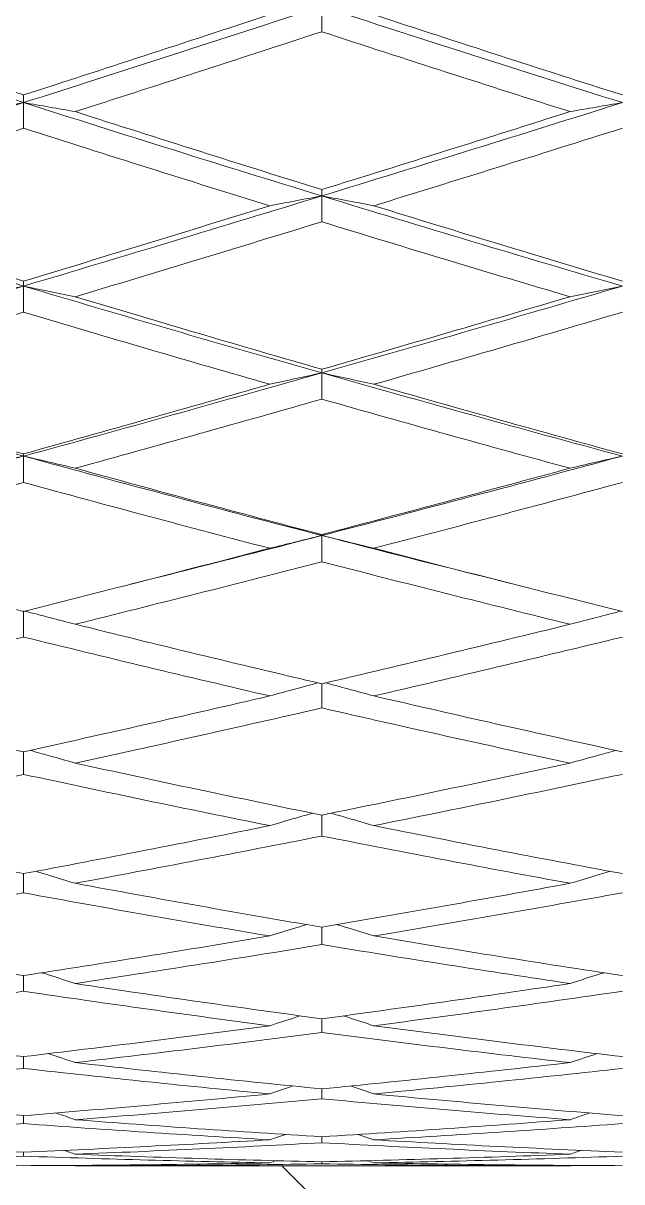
# Model space of a CAD drawing. Extents: x 6453 to 7582, y 0 to 827.
# Drawn here: x 6864.14 to 6869.11, y 199.63 to 209.25 of the extents above; entities that cross this region are included whole.
import ezdxf

# ---------------------------------------------------------------- set-up
doc = ezdxf.new("R2010")
doc.units = 0
doc.header["$LTSCALE"] = 30
doc.header["$MEASUREMENT"] = 0
doc.layers.add('1', color=7, linetype='CONTINUOUS')

msp = doc.modelspace()

# ---------------------------------------------------------------- linework, layer by layer
at = {"layer": '1', "color": 7, "linetype": 'Continuous', "lineweight": 18}
for p, q in [((6864.572, 199.7633), (6868.6791, 199.7633)), ((6877.1342, 188.9152), (6866.2861, 199.7633))]:
    msp.add_line(p, q, dxfattribs=at)
at = {"layer": '1', "color": 7, "linetype": 'Continuous', "lineweight": 13}
for radius, start, end in [(32.4724, 246.41495, 19.55213), (32.3705, 246.42722, 19.6171), (31.7909, 246.42722, 20.09733)]:
    msp.add_arc((6858.0424, 188.9152), radius, start, end, dxfattribs=at)
at = {"layer": '1', "color": 7, "linetype": 'Continuous', "lineweight": 18}
for points, degree in [([(6864.143, 208.5883), (6863.3222, 208.8505), (6862.5059, 209.1167), (6861.6953, 209.3865)], 3), ([(6866.6181, 209.3866), (6865.7892, 209.1168), (6864.9639, 208.8505), (6864.143, 208.5883)], 3), ([(6866.6181, 209.1768), (6866.6181, 209.2118), (6866.6181, 209.2817), (6866.6181, 209.3516), (6866.6181, 209.3866)], 3), ([(6869.1138, 208.5883), (6868.2792, 208.8505), (6867.4469, 209.1167), (6866.6181, 209.3866)], 3), ([(6862.1196, 209.3184), (6862.4625, 209.2036), (6863.1427, 208.9776), (6863.8115, 208.7592), (6864.143, 208.6518)], 3), ([(6864.143, 208.6518), (6864.4692, 208.7574), (6865.1359, 208.9741), (6865.8312, 209.2018), (6866.186, 209.3184)], 3), ([(6867.0506, 209.3184), (6867.4019, 209.2032), (6868.0971, 208.9769), (6868.7774, 208.7586), (6869.1138, 208.6515)], 3), ([(6866.6181, 209.1768), (6866.2632, 209.0609), (6865.5674, 208.8343), (6864.8991, 208.6185), (6864.5719, 208.5133)], 3), ([(6868.6791, 208.5133), (6868.3428, 208.62), (6867.663, 208.8372), (6866.9688, 209.0623), (6866.6181, 209.1768)], 3), ([(6864.143, 208.6518), (6864.143, 208.6411), (6864.143, 208.62), (6864.143, 208.5988), (6864.143, 208.5883)], 3), ([(6864.143, 208.5883), (6863.3222, 208.326), (6862.5059, 208.0678), (6861.6953, 207.8138)], 3), ([(6864.143, 208.5883), (6864.0712, 208.5759), (6863.928, 208.5509), (6863.7857, 208.5259), (6863.7147, 208.5133)], 3), ([(6864.143, 208.3755), (6864.143, 208.411), (6864.143, 208.4819), (6864.143, 208.5528), (6864.143, 208.5883)], 3), ([(6866.6181, 207.8138), (6865.7892, 208.0678), (6864.9639, 208.3261), (6864.143, 208.5883)], 3), ([(6864.143, 208.5883), (6864.2149, 208.5759), (6864.3584, 208.5509), (6864.5009, 208.5258), (6864.5719, 208.5133)], 3), ([(6864.5719, 208.5133), (6864.9195, 208.4015), (6865.608, 208.1819), (6866.2836, 207.9701), (6866.6181, 207.8661)], 3), ([(6869.1138, 208.5883), (6868.2792, 208.326), (6867.4469, 208.0678), (6866.6181, 207.8138)], 3), ([(6866.6181, 207.8661), (6866.9645, 207.9737), (6867.6544, 208.1893), (6868.3385, 208.4052), (6868.6791, 208.5133)], 3), ([(6869.1138, 208.5883), (6869.0408, 208.5758), (6868.8955, 208.5509), (6868.7511, 208.5258), (6868.6791, 208.5133)], 3), ([(6864.143, 208.3755), (6863.7964, 208.2644), (6863.1125, 208.0461), (6862.4474, 207.8355), (6862.1196, 207.7321)], 3), ([(6866.186, 207.7321), (6865.8553, 207.8344), (6865.1841, 208.0439), (6864.4933, 208.2633), (6864.143, 208.3755)], 3), ([(6869.1138, 208.3758), (6868.7641, 208.2656), (6868.0706, 208.0481), (6867.3887, 207.8365), (6867.0506, 207.7321)], 3), ([(6866.6181, 207.8661), (6866.6181, 207.8573), (6866.6181, 207.8399), (6866.6181, 207.8225), (6866.6181, 207.8138)], 3), ([(6864.143, 207.0652), (6863.3222, 207.3102), (6862.5059, 207.5598), (6861.6953, 207.8138)], 3), ([(6866.6181, 207.8138), (6865.7892, 207.5599), (6864.9639, 207.3102), (6864.143, 207.0652)], 3), ([(6866.6181, 207.8138), (6866.5456, 207.8003), (6866.4011, 207.7731), (6866.2576, 207.7458), (6866.186, 207.7321)], 3), ([(6866.6181, 207.5989), (6866.6181, 207.6347), (6866.6181, 207.7064), (6866.6181, 207.778), (6866.6181, 207.8138)], 3), ([(6869.1138, 207.0652), (6868.2792, 207.3102), (6867.4469, 207.5598), (6866.6181, 207.8138)], 3), ([(6866.6181, 207.8138), (6866.6906, 207.8003), (6866.8352, 207.7731), (6866.9789, 207.7458), (6867.0506, 207.7321)], 3), ([(6862.1196, 207.7321), (6862.4669, 207.6226), (6863.1515, 207.4089), (6863.8159, 207.2056), (6864.143, 207.1065)], 3), ([(6864.143, 207.1065), (6864.4856, 207.2103), (6865.1687, 207.4184), (6865.8476, 207.6274), (6866.186, 207.7321)], 3), ([(6867.0506, 207.7321), (6867.4019, 207.6237), (6868.097, 207.411), (6868.7773, 207.2065), (6869.1138, 207.1062)], 3), ([(6866.6181, 207.5989), (6866.27, 207.4919), (6865.5808, 207.2813), (6864.9059, 207.0774), (6864.5719, 206.977)], 3), ([(6868.6791, 206.977), (6868.3455, 207.0759), (6867.6684, 207.2783), (6866.9715, 207.4903), (6866.6181, 207.5989)], 3), ([(6864.143, 207.1065), (6864.143, 207.0996), (6864.143, 207.0858), (6864.143, 207.0721), (6864.143, 207.0652)], 3), ([(6864.143, 207.0652), (6863.3222, 206.8202), (6862.5059, 206.5799), (6861.6953, 206.3446)], 3), ([(6864.143, 207.0652), (6864.0712, 207.0506), (6863.928, 207.0213), (6863.7857, 206.9918), (6863.7147, 206.977)], 3), ([(6864.143, 206.8484), (6864.143, 206.8846), (6864.143, 206.9568), (6864.143, 207.0291), (6864.143, 207.0652)], 3), ([(6866.6181, 206.3446), (6865.7892, 206.5799), (6864.9639, 206.8202), (6864.143, 207.0652)], 3), ([(6864.143, 207.0652), (6864.2149, 207.0506), (6864.3584, 207.0213), (6864.5009, 206.9918), (6864.5719, 206.977)], 3), ([(6864.5719, 206.977), (6864.9238, 206.8713), (6865.6167, 206.6653), (6866.2879, 206.4697), (6866.6181, 206.3744)], 3), ([(6869.1138, 207.0652), (6868.2792, 206.8202), (6867.4469, 206.5799), (6866.6181, 206.3446)], 3), ([(6866.6181, 206.3744), (6866.9688, 206.4756), (6867.6631, 206.6773), (6868.3429, 206.8774), (6868.6791, 206.977)], 3), ([(6869.1138, 207.0652), (6869.0408, 207.0506), (6868.8955, 207.0213), (6868.7511, 206.9918), (6868.6791, 206.977)], 3), ([(6864.143, 206.8484), (6863.7978, 206.7452), (6863.1153, 206.5423), (6862.4488, 206.3464), (6862.1196, 206.2502)], 3), ([(6866.186, 206.2502), (6865.8548, 206.3452), (6865.183, 206.5397), (6864.4928, 206.7439), (6864.143, 206.8484)], 3), ([(6869.1138, 206.8487), (6868.7772, 206.7497), (6868.0968, 206.5509), (6867.4018, 206.3506), (6867.0506, 206.2502)], 3), ([(6864.143, 205.6539), (6863.3222, 205.8789), (6862.5059, 206.1092), (6861.6953, 206.3446)], 3), ([(6866.6181, 206.3446), (6865.7892, 206.1093), (6864.9639, 205.8789), (6864.143, 205.6539)], 3), ([(6866.6181, 206.3446), (6866.5456, 206.3289), (6866.4011, 206.2976), (6866.2576, 206.266), (6866.186, 206.2502)], 3), ([(6866.6181, 206.3744), (6866.6181, 206.3694), (6866.6181, 206.3594), (6866.6181, 206.3495), (6866.6181, 206.3446)], 3), ([(6866.6181, 206.1268), (6866.6181, 206.1631), (6866.6181, 206.2357), (6866.6181, 206.3083), (6866.6181, 206.3446)], 3), ([(6869.1138, 205.6539), (6868.2792, 205.8789), (6867.4469, 206.1093), (6866.6181, 206.3446)], 3), ([(6866.6181, 206.3446), (6866.6906, 206.3289), (6866.8352, 206.2975), (6866.9789, 206.266), (6867.0506, 206.2502)], 3), ([(6862.1196, 206.2502), (6862.4474, 206.1544), (6863.1125, 205.9622), (6863.7964, 205.7692), (6864.143, 205.6725)], 3), ([(6864.143, 205.6725), (6864.4901, 205.7692), (6865.1776, 205.9623), (6865.8521, 206.1544), (6866.186, 206.2502)], 3), ([(6867.0506, 206.2502), (6867.4051, 206.1488), (6868.1035, 205.9512), (6868.7806, 205.7636), (6869.1138, 205.6722)], 3), ([(6866.6181, 206.1268), (6866.2838, 206.0318), (6865.6084, 205.8411), (6864.9197, 205.6495), (6864.5719, 205.5535)], 3), ([(6868.6791, 205.5535), (6868.345, 205.6444), (6867.6674, 205.8308), (6866.971, 206.0265), (6866.6181, 206.1268)], 3), ([(6864.143, 205.6539), (6863.3222, 205.4288), (6862.5059, 205.2091), (6861.6953, 204.995)], 3), ([(6864.143, 205.6539), (6864.0712, 205.6372), (6863.928, 205.6039), (6863.7857, 205.5703), (6863.7147, 205.5535)], 3), ([(6864.143, 205.6725), (6864.143, 205.6694), (6864.143, 205.6631), (6864.143, 205.6569), (6864.143, 205.6539)], 3), ([(6864.143, 205.4355), (6864.143, 205.4719), (6864.143, 205.5447), (6864.143, 205.6175), (6864.143, 205.6539)], 3), ([(6866.6181, 204.995), (6865.7892, 205.2091), (6864.9639, 205.4289), (6864.143, 205.6539)], 3), ([(6864.143, 205.6539), (6864.2149, 205.6372), (6864.3584, 205.6038), (6864.5009, 205.5703), (6864.5719, 205.5535)], 3), ([(6869.1138, 205.6539), (6868.2792, 205.4288), (6867.4469, 205.2091), (6866.6181, 204.995)], 3), ([(6869.1138, 205.6539), (6869.0408, 205.6372), (6868.8955, 205.6039), (6868.7511, 205.5703), (6868.6791, 205.5535)], 3), ([(6864.5719, 205.5535), (6864.9043, 205.4617), (6865.5778, 205.278), (6866.2684, 205.094), (6866.6181, 205.0021)], 3), ([(6866.6181, 205.0021), (6866.9688, 205.0943), (6867.6631, 205.2785), (6868.3429, 205.462), (6868.6791, 205.5535)], 3), ([(6864.143, 205.4355), (6863.8117, 205.3446), (6863.1432, 205.1626), (6862.4627, 204.9802), (6862.1196, 204.8889)], 3), ([(6866.186, 204.8889), (6865.8542, 204.9755), (6865.1818, 205.153), (6864.4922, 205.3397), (6864.143, 205.4355)], 3), ([(6869.1138, 205.4357), (6868.7675, 205.3423), (6868.0774, 205.1578), (6867.3921, 204.9778), (6867.0506, 204.8889)], 3), ([(6866.6181, 204.995), (6866.1234, 204.8672), (6865.6299, 204.7414), (6865.1379, 204.6177)], 3), ([(6866.6181, 204.995), (6866.5456, 204.9774), (6866.4011, 204.9421), (6866.2576, 204.9067), (6866.186, 204.8889)], 3), ([(6866.6181, 205.0021), (6866.6181, 205.0008), (6866.6181, 204.9985), (6866.6181, 204.9961), (6866.6181, 204.995)], 3), ([(6866.6181, 204.7768), (6866.6181, 204.8132), (6866.6181, 204.8859), (6866.6181, 204.9586), (6866.6181, 204.995)], 3), ([(6868.073, 204.6258), (6867.587, 204.7469), (6867.102, 204.87), (6866.6181, 204.995)], 3), ([(6866.6181, 204.995), (6866.6906, 204.9774), (6866.8352, 204.9421), (6866.9789, 204.9067), (6867.0506, 204.8889)], 3), ([(6862.1196, 204.8889), (6862.4477, 204.8017), (6863.1131, 204.6271), (6863.7967, 204.4526), (6864.143, 204.3655)], 3), ([(6864.143, 204.3655), (6864.4906, 204.4529), (6865.1788, 204.6276), (6865.8527, 204.8019), (6866.186, 204.8889)], 3), ([(6867.0506, 204.8889), (6867.3876, 204.8012), (6868.0684, 204.6261), (6868.763, 204.452), (6869.1138, 204.3653)], 3), ([(6866.6181, 204.7768), (6866.2705, 204.687), (6865.5819, 204.5109), (6864.9064, 204.3414), (6864.5719, 204.2582)], 3), ([(6868.6791, 204.2582), (6868.3445, 204.3403), (6867.6663, 204.5086), (6866.9704, 204.6858), (6866.6181, 204.7768)], 3), ([(6865.0212, 204.5881), (6865.1391, 204.6179)], 1), ([(6868.0721, 204.626), (6868.1818, 204.5985)], 1), ([(6864.143, 204.1521), (6864.143, 204.1883), (6864.143, 204.2609), (6864.143, 204.3335), (6864.143, 204.3697)], 3), ([(6864.5719, 204.2582), (6864.9039, 204.1757), (6865.5769, 204.0107), (6866.268, 203.8462), (6866.6181, 203.764)], 3), ([(6866.6181, 203.764), (6866.958, 203.8437), (6867.6415, 204.0058), (6868.332, 204.1732), (6868.6791, 204.2582)], 3), ([(6864.143, 204.1521), (6863.8014, 204.0679), (6863.1225, 203.9022), (6862.4524, 203.742), (6862.1196, 203.6632)], 3), ([(6866.186, 203.6632), (6865.8446, 203.7425), (6865.1626, 203.9033), (6864.4826, 204.0684), (6864.143, 204.1521)], 3), ([(6869.1138, 204.1523), (6868.7668, 204.0682), (6868.076, 203.9026), (6867.3914, 203.7422), (6867.0506, 203.6632)], 3), ([(6862.1196, 203.6632), (6862.448, 203.5855), (6863.1137, 203.4305), (6863.797, 203.2765), (6864.143, 203.1998)], 3), ([(6864.143, 203.1998), (6864.4748, 203.2733), (6865.1472, 203.4239), (6865.8369, 203.5821), (6866.186, 203.6632)], 3), ([(6867.0506, 203.6632), (6867.3872, 203.5853), (6868.0677, 203.4299), (6868.7627, 203.2761), (6869.1138, 203.1996)], 3), ([(6866.6181, 203.5635), (6866.2696, 203.4836), (6865.5801, 203.3274), (6864.9055, 203.1783), (6864.5719, 203.1055)], 3), ([(6868.6791, 203.1055), (6868.3375, 203.179), (6867.6524, 203.3289), (6866.9635, 203.4844), (6866.6181, 203.5635)], 3), ([(6864.5719, 203.1055), (6864.9044, 203.0329), (6865.5778, 202.8883), (6866.2685, 202.7451), (6866.6181, 202.6739)], 3), ([(6866.6181, 202.6739), (6866.9589, 202.7433), (6867.6432, 202.8845), (6868.3329, 203.0309), (6868.6791, 203.1055)], 3), ([(6864.143, 203.0123), (6863.7965, 202.9375), (6863.1128, 202.7918), (6862.4476, 202.6537), (6862.1196, 202.5865)], 3), ([(6866.186, 202.5865), (6865.8444, 202.6552), (6865.1622, 202.7948), (6864.4824, 202.9391), (6864.143, 203.0123)], 3), ([(6869.1138, 203.0125), (6868.768, 202.9391), (6868.0783, 202.7946), (6867.3925, 202.6551), (6867.0506, 202.5865)], 3), ([(6862.1196, 202.5865), (6862.4626, 202.5163), (6863.1429, 202.3798), (6863.8116, 202.2509), (6864.143, 202.1882)], 3), ([(6864.143, 202.1882), (6864.4766, 202.2512), (6865.1507, 202.3806), (6865.8386, 202.5167), (6866.186, 202.5865)], 3), ([(6867.0506, 202.5865), (6867.3874, 202.519), (6868.0681, 202.385), (6868.7629, 202.2533), (6869.1138, 202.188)], 3), ([(6866.6181, 202.5004), (6866.2695, 202.4314), (6865.5799, 202.2971), (6864.9054, 202.1698), (6864.5719, 202.1078)], 3), ([(6868.6791, 202.1078), (6868.3382, 202.1703), (6867.6537, 202.2981), (6866.9642, 202.4319), (6866.6181, 202.5004)], 3), ([(6864.5719, 202.1078), (6864.9196, 202.0433), (6865.6082, 201.9181), (6866.2837, 201.8006), (6866.6181, 201.7436)], 3), ([(6866.6181, 201.7436), (6866.9579, 201.8015), (6867.6412, 201.92), (6868.3319, 202.0443), (6868.6791, 202.1078)], 3), ([(6864.143, 202.0287), (6863.8013, 201.9661), (6863.1224, 201.8439), (6862.4524, 201.7275), (6862.1196, 201.6707)], 3), ([(6866.186, 201.6707), (6865.8518, 201.7267), (6865.1771, 201.8422), (6864.4898, 201.9652), (6864.143, 202.0287)], 3), ([(6869.1138, 202.0289), (6868.7674, 201.9665), (6868.0772, 201.8444), (6867.3919, 201.7277), (6867.0506, 201.6707)], 3), ([(6862.1196, 201.6707), (6862.4625, 201.6121), (6863.1428, 201.4989), (6863.8115, 201.393), (6864.143, 201.3418)], 3), ([(6864.143, 201.3418), (6864.4728, 201.3927), (6865.1431, 201.4983), (6865.8348, 201.6118), (6866.186, 201.6707)], 3), ([(6866.6181, 201.599), (6866.2663, 201.5412), (6865.5735, 201.4297), (6864.9022, 201.3261), (6864.5719, 201.2762)], 3), ([(6868.6791, 201.2762), (6868.3428, 201.3263), (6867.663, 201.4301), (6866.9688, 201.5414), (6866.6181, 201.599)], 3), ([(6867.0506, 201.6707), (6867.4019, 201.612), (6868.0971, 201.4985), (6868.7774, 201.3927), (6869.1138, 201.3416)], 3), ([(6864.143, 201.212), (6863.7989, 201.161), (6863.1176, 201.0623), (6862.4499, 200.9701), (6862.1196, 200.9256)], 3), ([(6866.186, 200.9256), (6865.8554, 200.9693), (6865.1842, 201.0606), (6864.4934, 201.1601), (6864.143, 201.212)], 3), ([(6864.5719, 201.2762), (6864.9195, 201.2237), (6865.6081, 201.1225), (6866.2836, 201.0286), (6866.6181, 200.9834)], 3), ([(6866.6181, 200.9834), (6866.956, 201.0291), (6867.6375, 201.1235), (6868.33, 201.2242), (6868.6791, 201.2762)], 3), ([(6869.1138, 201.2122), (6868.764, 201.1612), (6868.0704, 201.0625), (6867.3886, 200.9702), (6867.0506, 200.9256)], 3), ([(6862.1196, 200.9256), (6862.4669, 200.8788), (6863.1515, 200.7896), (6863.8159, 200.7084), (6864.143, 200.6698)], 3), ([(6864.143, 200.6698), (6864.476, 200.7091), (6865.1496, 200.791), (6865.8381, 200.8796), (6866.186, 200.9256)], 3), ([(6867.0506, 200.9256), (6867.4019, 200.8793), (6868.0971, 200.7904), (6868.7774, 200.7088), (6869.1138, 200.6697)], 3), ([(6866.6181, 200.8692), (6866.27, 200.8243), (6865.5808, 200.7379), (6864.9059, 200.6581), (6864.5719, 200.6198)], 3), ([(6868.6791, 200.6198), (6868.3456, 200.6575), (6867.6687, 200.7367), (6866.9716, 200.8236), (6866.6181, 200.8692)], 3), ([(6864.143, 200.5712), (6863.7978, 200.5326), (6863.1154, 200.4589), (6862.4488, 200.3916), (6862.1196, 200.3596)], 3), ([(6866.186, 200.3596), (6865.8549, 200.3912), (6865.1833, 200.4579), (6864.4929, 200.5321), (6864.143, 200.5712)], 3), ([(6864.5719, 200.6198), (6864.9239, 200.5794), (6865.6169, 200.5028), (6866.288, 200.4341), (6866.6181, 200.4015)], 3), ([(6866.6181, 200.4015), (6866.9561, 200.4348), (6867.6376, 200.5045), (6868.3301, 200.5803), (6868.6791, 200.6198)], 3), ([(6869.1138, 200.5713), (6868.7799, 200.5346), (6868.1022, 200.4625), (6867.4045, 200.3933), (6867.0506, 200.3596)], 3), ([(6862.1196, 200.3596), (6862.4519, 200.3272), (6863.1215, 200.2648), (6863.8009, 200.2072), (6864.143, 200.1796)], 3), ([(6864.143, 200.1796), (6864.476, 200.2064), (6865.1495, 200.2632), (6865.838, 200.3263), (6866.186, 200.3596)], 3), ([(6866.3817, 200.4257), (6866.3163, 200.4037), (6866.2511, 200.3817), (6866.186, 200.3596)], 3), ([(6866.6181, 200.3191), (6866.6181, 200.3465), (6866.6181, 200.374), (6866.6181, 200.4015)], 3), ([(6866.8542, 200.4258), (6866.9199, 200.4037), (6866.9853, 200.3817), (6867.0506, 200.3596)], 3), ([(6867.0506, 200.3596), (6867.4053, 200.3258), (6868.1039, 200.2622), (6868.7808, 200.2059), (6869.1138, 200.1795)], 3), ([(6866.6181, 200.3191), (6866.286, 200.2884), (6865.6128, 200.2288), (6864.9219, 200.1727), (6864.5719, 200.1457)], 3), ([(6868.6791, 200.1457), (6868.3452, 200.1711), (6867.6678, 200.2253), (6866.9712, 200.2865), (6866.6181, 200.3191)], 3), ([(6864.143, 200.1133), (6864.143, 200.1354), (6864.143, 200.1575), (6864.143, 200.1796)], 3), ([(6864.4082, 200.2021), (6864.4629, 200.1833), (6864.5175, 200.1645), (6864.5719, 200.1457)], 3), ([(6864.5719, 200.1457), (6864.9093, 200.1196), (6865.5877, 200.07), (6866.2734, 200.0254), (6866.6181, 200.0044)], 3), ([(6866.6181, 200.0044), (6866.9688, 200.0257), (6867.663, 200.0708), (6868.3428, 200.1201), (6868.6791, 200.1457)], 3), ([(6868.8442, 200.2019), (6868.7891, 200.1832), (6868.734, 200.1645), (6868.6791, 200.1457)], 3), ([(6864.143, 200.1133), (6863.8151, 200.089), (6863.1498, 200.0421), (6862.4661, 199.9991), (6862.1196, 199.9787)], 3), ([(6866.186, 199.9787), (6865.8422, 199.9986), (6865.1578, 200.0409), (6864.4801, 200.0883), (6864.143, 200.1133)], 3), ([(6869.1138, 200.1133), (6868.7772, 200.0888), (6868.0967, 200.0417), (6867.4017, 199.999), (6867.0506, 199.9787)], 3), ([(6862.1196, 199.9787), (6862.463, 199.9585), (6863.1437, 199.9214), (6863.812, 199.8905), (6864.143, 199.8765)], 3), ([(6864.143, 199.8765), (6864.4903, 199.8912), (6865.178, 199.9231), (6865.8523, 199.9595), (6866.186, 199.9787)], 3), ([(6866.6181, 199.9545), (6866.2839, 199.9364), (6865.6087, 199.9022), (6864.9198, 199.8727), (6864.5719, 199.8591)], 3), ([(6866.3166, 200.0239), (6866.273, 200.0089), (6866.2295, 199.9938), (6866.186, 199.9787)], 3), ([(6866.6181, 199.9545), (6866.6181, 199.9711), (6866.6181, 199.9878), (6866.6181, 200.0044)], 3), ([(6868.6791, 199.8591), (6868.333, 199.8724), (6867.6434, 199.9016), (6866.959, 199.936), (6866.6181, 199.9545)], 3), ([(6866.9192, 200.0241), (6866.9631, 200.009), (6867.0069, 199.9939), (6867.0506, 199.9787)], 3), ([(6867.0506, 199.9787), (6867.3917, 199.9591), (6868.0768, 199.9224), (6868.7672, 199.8909), (6869.1138, 199.8765)], 3), ([(6864.143, 199.8432), (6864.143, 199.8543), (6864.143, 199.8654), (6864.143, 199.8765)], 3), ([(6864.4776, 199.8922), (6864.5091, 199.8812), (6864.5406, 199.8702), (6864.5719, 199.8591)], 3), ([(6864.5719, 199.8591), (6864.9199, 199.8456), (6865.6089, 199.8218), (6866.284, 199.8039), (6866.6181, 199.7963)], 3), ([(6866.6181, 199.7963), (6866.9589, 199.804), (6867.6432, 199.8222), (6868.3329, 199.8459), (6868.6791, 199.8591)], 3), ([(6868.7737, 199.8919), (6868.7421, 199.881), (6868.7106, 199.8701), (6868.6791, 199.8591)], 3), ([(6864.143, 199.8432), (6863.8119, 199.8314), (6863.1435, 199.8102), (6862.4629, 199.794), (6862.1196, 199.7873)], 3), ([(6862.1196, 199.7873), (6862.4625, 199.7805), (6863.1427, 199.77), (6863.8115, 199.7651), (6864.143, 199.764)], 3), ([(6866.186, 199.7873), (6865.8522, 199.7937), (6865.1779, 199.8094), (6864.4902, 199.8309), (6864.143, 199.8432)], 3), ([(6864.143, 199.764), (6864.4778, 199.7651), (6865.1531, 199.7701), (6865.8398, 199.7806), (6866.186, 199.7873)], 3), ([(6864.5606, 199.7673), (6864.5644, 199.766), (6864.5682, 199.7646), (6864.5719, 199.7633)], 3), ([(6866.6181, 199.7797), (6866.2714, 199.7741), (6865.5837, 199.7659), (6864.9073, 199.7633), (6864.5719, 199.7633)], 3), ([(6866.2403, 199.8063), (6866.2222, 199.7999), (6866.2041, 199.7936), (6866.186, 199.7873)], 3), ([(6866.6181, 199.7797), (6866.6181, 199.7852), (6866.6181, 199.7908), (6866.6181, 199.7963)], 3), ([(6868.6791, 199.7633), (6868.3431, 199.7633), (6867.6635, 199.7659), (6866.9691, 199.7741), (6866.6181, 199.7797)], 3), ([(6866.9953, 199.8066), (6867.0138, 199.8001), (6867.0322, 199.7937), (6867.0506, 199.7873)], 3), ([(6869.1138, 199.8432), (6868.7678, 199.8311), (6868.078, 199.8097), (6867.3924, 199.7938), (6867.0506, 199.7873)], 3), ([(6867.0506, 199.7873), (6867.4022, 199.7805), (6868.0977, 199.77), (6868.7777, 199.7651), (6869.1138, 199.764)], 3), ([(6868.6894, 199.7669), (6868.686, 199.7657), (6868.6825, 199.7645), (6868.6791, 199.7633)], 3)]:
    msp.add_open_spline(points, degree=degree, dxfattribs=at)
for points, knots in [([(6864.1513, 204.3676), (6864.2204, 204.3498), (6864.3611, 204.3134), (6864.5009, 204.2769), (6864.5719, 204.2582)], [0, 0, 0, 0, 0.490218, 1, 1, 1, 1]), ([(6868.6791, 204.2582), (6868.7511, 204.2769), (6868.8926, 204.3134), (6869.035, 204.3497), (6869.1049, 204.3675)], [0, 0, 0, 0, 0.510302, 1, 1, 1, 1]), ([(6866.186, 203.6632), (6866.2576, 203.6828), (6866.3908, 203.7189), (6866.5249, 203.7549), (6866.5869, 203.7715)], [0, 0, 0, 0, 0.538639, 1, 1, 1, 1]), ([(6866.6181, 203.764), (6866.6181, 203.7332), (6866.6181, 203.6664), (6866.6181, 203.5996), (6866.6181, 203.5635)], [0, 0, 0, 0, 0.460635, 1, 1, 1, 1]), ([(6867.0506, 203.6632), (6866.9789, 203.6827), (6866.8456, 203.7189), (6866.7114, 203.7549), (6866.6493, 203.7715)], [0, 0, 0, 0, 0.538703, 1, 1, 1, 1]), ([(6864.143, 203.1999), (6864.143, 203.1731), (6864.143, 203.1106), (6864.143, 203.0481), (6864.143, 203.0123)], [0, 0, 0, 0, 0.428061, 1, 1, 1, 1]), ([(6864.5719, 203.1055), (6864.5009, 203.1258), (6864.376, 203.1613), (6864.2505, 203.1967), (6864.1965, 203.2119)], [0, 0, 0, 0, 0.570838, 1, 1, 1, 1]), ([(6868.6791, 203.1055), (6868.7511, 203.1258), (6868.8775, 203.1613), (6869.0046, 203.1966), (6869.0592, 203.2118)], [0, 0, 0, 0, 0.571357, 1, 1, 1, 1]), ([(6866.186, 202.5865), (6866.2576, 202.6076), (6866.3755, 202.6422), (6866.4941, 202.6766), (6866.5407, 202.69)], [0, 0, 0, 0, 0.608458, 1, 1, 1, 1]), ([(6866.6181, 202.674), (6866.6181, 202.6514), (6866.6181, 202.5936), (6866.6181, 202.5357), (6866.6181, 202.5004)], [0, 0, 0, 0, 0.389384, 1, 1, 1, 1]), ([(6867.0506, 202.5865), (6866.9789, 202.6076), (6866.8609, 202.6421), (6866.7422, 202.6766), (6866.6957, 202.69)], [0, 0, 0, 0, 0.608608, 1, 1, 1, 1]), ([(6864.143, 202.1882), (6864.143, 202.1699), (6864.143, 202.1167), (6864.143, 202.0636), (6864.143, 202.0287)], [0, 0, 0, 0, 0.34484, 1, 1, 1, 1]), ([(6864.2434, 202.2076), (6864.2817, 202.1961), (6864.3916, 202.1629), (6864.5009, 202.1296), (6864.5719, 202.1078)], [0, 0, 0, 0, 0.348124, 1, 1, 1, 1]), ([(6868.6791, 202.1078), (6868.7511, 202.1296), (6868.8617, 202.1629), (6868.9729, 202.196), (6869.0116, 202.2075)], [0, 0, 0, 0, 0.652608, 1, 1, 1, 1]), ([(6866.186, 201.6707), (6866.2576, 201.6931), (6866.3594, 201.7248), (6866.4616, 201.7563), (6866.4918, 201.7656)], [0, 0, 0, 0, 0.705109, 1, 1, 1, 1]), ([(6866.6181, 201.7437), (6866.6181, 201.7297), (6866.6181, 201.6814), (6866.6181, 201.6332), (6866.6181, 201.599)], [0, 0, 0, 0, 0.290357, 1, 1, 1, 1]), ([(6866.7442, 201.7657), (6866.7745, 201.7563), (6866.877, 201.7247), (6866.9789, 201.693), (6867.0506, 201.6707)], [0, 0, 0, 0, 0.295403, 1, 1, 1, 1]), ([(6864.143, 201.212), (6864.143, 201.2456), (6864.143, 201.2888), (6864.143, 201.3321), (6864.143, 201.3418)], [0, 0, 0, 0, 0.775379, 1, 1, 1, 1]), ([(6864.2933, 201.3656), (6864.3149, 201.3587), (6864.4081, 201.329), (6864.5009, 201.2992), (6864.5719, 201.2762)], [0, 0, 0, 0, 0.231987, 1, 1, 1, 1]), ([(6868.6791, 201.2762), (6868.7511, 201.2992), (6868.845, 201.329), (6868.9393, 201.3586), (6868.9611, 201.3655)], [0, 0, 0, 0, 0.769008, 1, 1, 1, 1]), ([(6866.4396, 201.0082), (6866.4268, 201.0041), (6866.342, 200.9766), (6866.2576, 200.9491), (6866.186, 200.9256)], [0, 0, 0, 0, 0.150226, 1, 1, 1, 1]), ([(6866.7965, 201.0083), (6866.8094, 201.0041), (6866.8943, 200.9766), (6866.9789, 200.9491), (6867.0506, 200.9256)], [0, 0, 0, 0, 0.151036, 1, 1, 1, 1]), ([(6866.6181, 200.8692), (6866.6181, 200.9019), (6866.6181, 200.94), (6866.6181, 200.9781), (6866.6181, 200.9834)], [0, 0, 0, 0, 0.860261, 1, 1, 1, 1]), ([(6864.143, 200.5712), (6864.143, 200.6031), (6864.143, 200.6359), (6864.143, 200.6688), (6864.143, 200.6698)], [0, 0, 0, 0, 0.969877, 1, 1, 1, 1]), ([(6864.3476, 200.6948), (6864.3511, 200.6936), (6864.4261, 200.6687), (6864.5009, 200.6437), (6864.5719, 200.6198)], [0, 0, 0, 0, 0.046798, 1, 1, 1, 1]), ([(6868.9062, 200.6947), (6868.9027, 200.6936), (6868.8268, 200.6687), (6868.7511, 200.6437), (6868.6791, 200.6198)], [0, 0, 0, 0, 0.045888, 1, 1, 1, 1])]:
    msp.add_open_spline(points, degree=3, knots=knots, dxfattribs=at)

doc.saveas('drawing.dxf')
